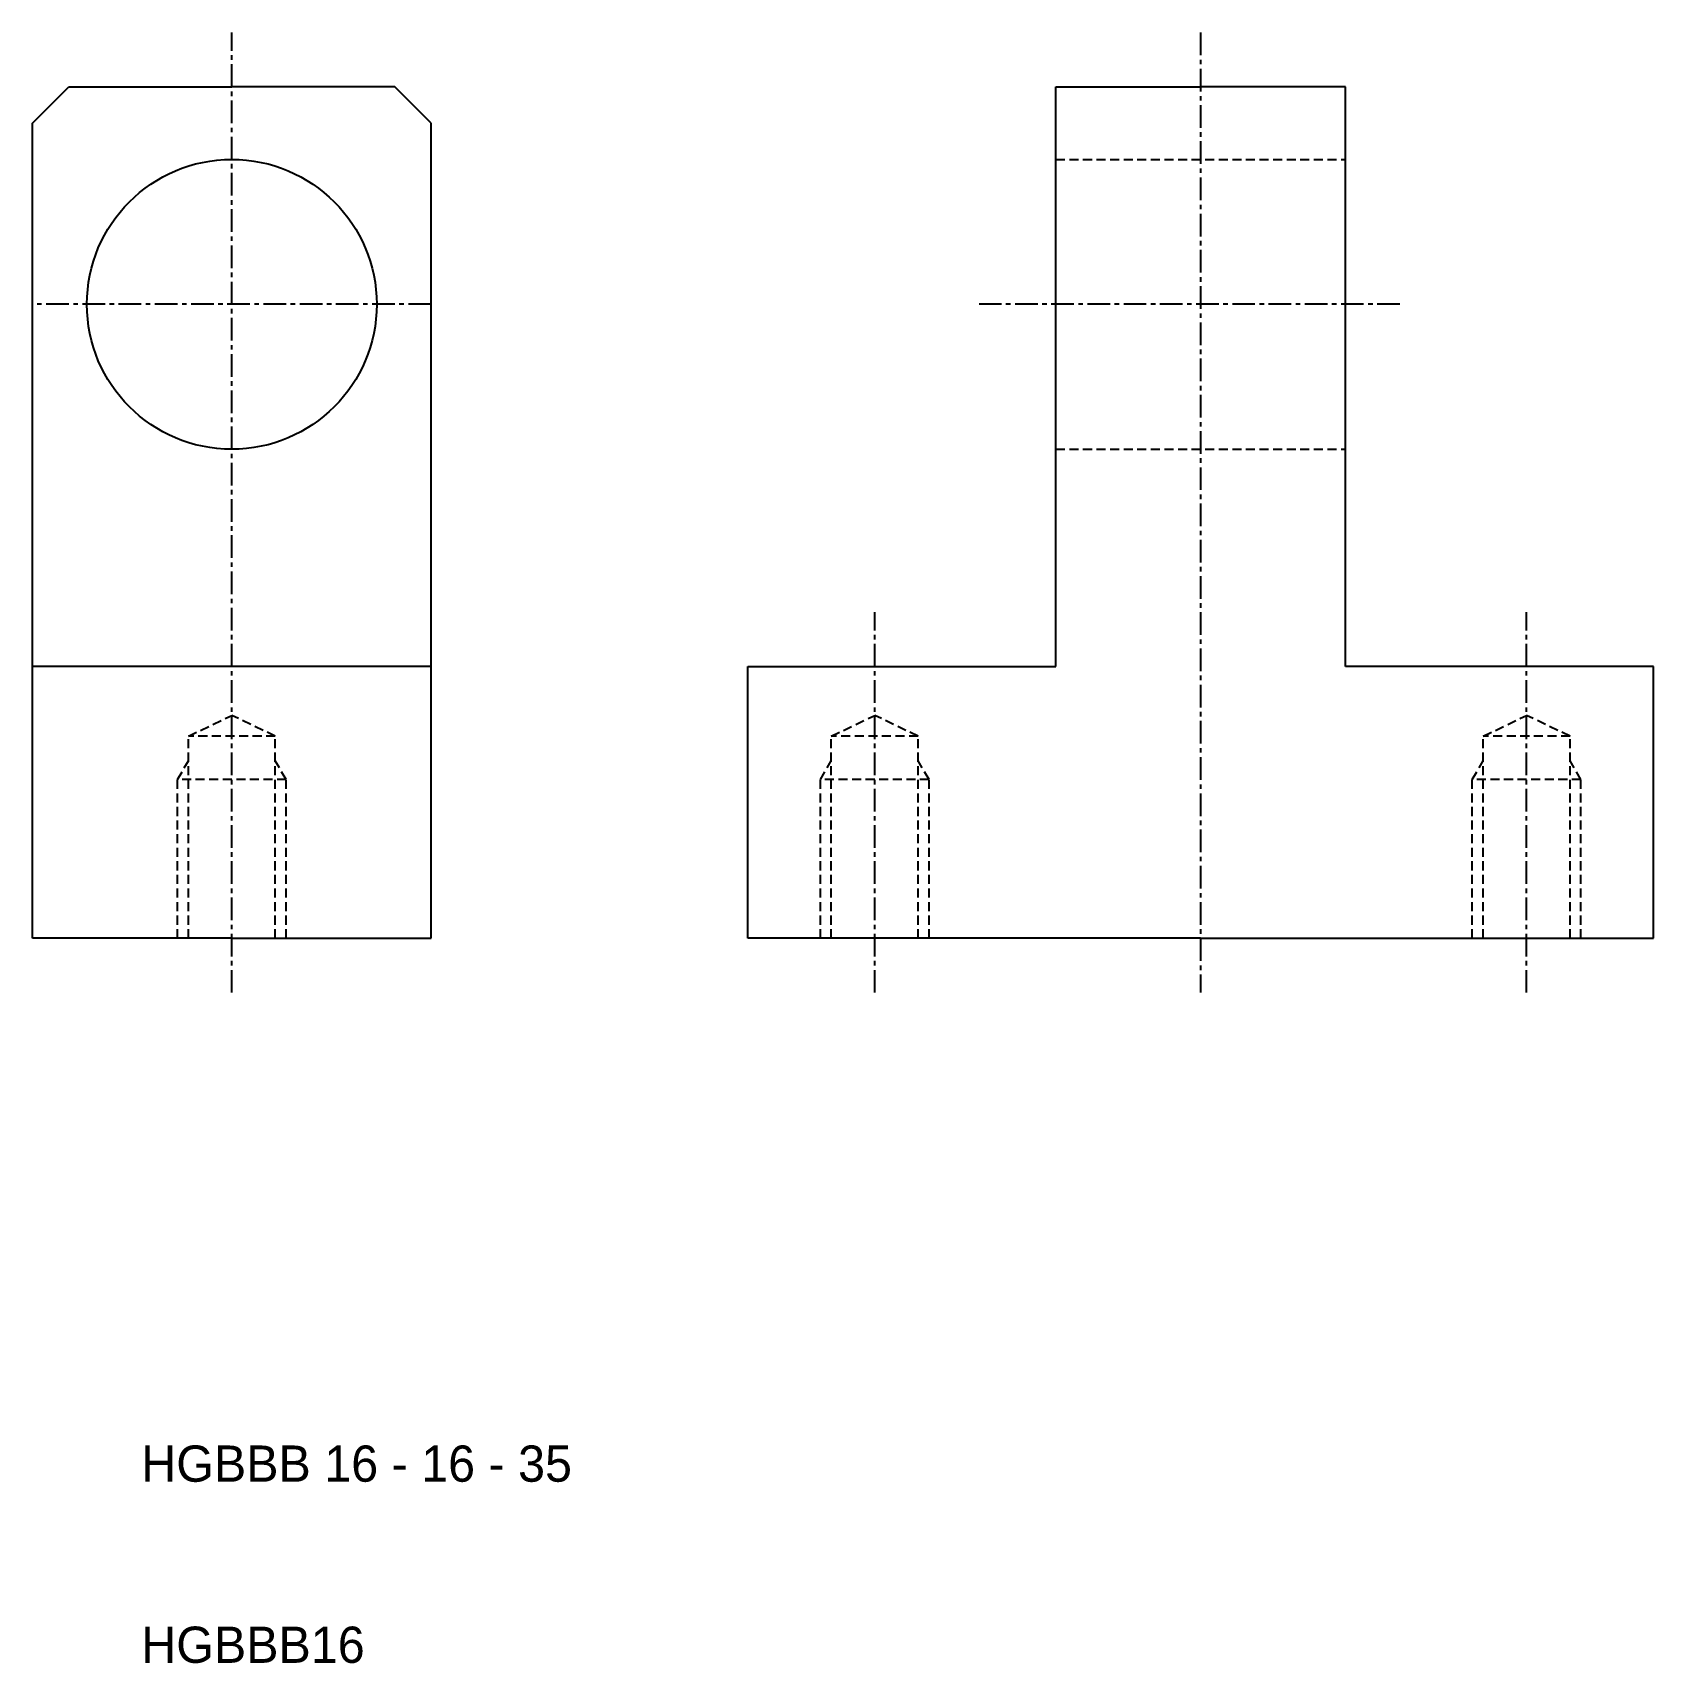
# Model space of a CAD drawing. Extents: x 170.1 to 259.6, y 365.8 to 455.8.
import ezdxf

# ---------------------------------------------------------------- set-up
doc = ezdxf.new("R2010")
doc.units = 0
doc.linetypes.add('CENTER', pattern=[2, 1.25, -0.25, 0.25, -0.25])
doc.linetypes.add('DASHED', pattern=[0.75, 0.5, -0.25])
doc.layers.get('0').update_dxf_attribs({"linetype": 'CONTINUOUS'})
doc.layers.add('CENTER', color=1, linetype='CENTER')

msp = doc.modelspace()

# ---------------------------------------------------------------- linework, layer by layer
at = {"color": 7, "linetype": 'CONTINUOUS'}
for p, q in [((170.104, 450.826), (172.104, 452.826)), ((172.104, 452.826), (181.104, 452.826)), ((190.104, 452.826), (181.104, 452.826)), ((192.104, 450.826), (190.104, 452.826)), ((226.604, 420.826), (226.604, 452.826)), ((226.604, 452.826), (234.604, 452.826)), ((242.604, 452.826), (234.604, 452.826)), ((242.604, 420.826), (242.604, 452.826)), ((170.104, 405.826), (170.104, 450.826)), ((192.104, 405.826), (192.104, 450.826)), ((192.104, 420.826), (170.104, 420.826)), ((209.604, 405.826), (209.604, 420.826)), ((209.604, 420.826), (226.604, 420.826)), ((259.604, 420.826), (242.604, 420.826)), ((259.604, 405.826), (259.604, 420.826)), ((181.104, 405.826), (170.104, 405.826)), ((181.104, 405.826), (192.104, 405.826)), ((234.604, 405.826), (209.604, 405.826)), ((234.604, 405.826), (259.604, 405.826))]:
    msp.add_line(p, q, dxfattribs=at)
at = {"color": 3, "linetype": 'DASHED'}
for p, q in [((226.604, 448.826), (242.604, 448.826)), ((226.604, 432.826), (242.604, 432.826)), ((178.704, 416.985), (181.104, 418.128)), ((183.504, 416.985), (181.104, 418.128)), ((214.204, 416.985), (216.604, 418.128)), ((219.004, 416.985), (216.604, 418.128)), ((250.204, 416.985), (252.604, 418.128)), ((255.004, 416.985), (252.604, 418.128)), ((178.704, 405.826), (178.704, 416.985)), ((183.504, 416.985), (178.704, 416.985)), ((183.504, 405.826), (183.504, 416.985)), ((214.204, 405.826), (214.204, 416.985)), ((219.004, 416.985), (214.204, 416.985)), ((219.004, 405.826), (219.004, 416.985)), ((250.204, 405.826), (250.204, 416.985)), ((255.004, 416.985), (250.204, 416.985)), ((255.004, 405.826), (255.004, 416.985)), ((178.104, 414.585), (178.704, 415.624)), ((184.104, 414.585), (183.504, 415.624)), ((213.604, 414.585), (214.204, 415.624)), ((219.604, 414.585), (219.004, 415.624)), ((249.604, 414.585), (250.204, 415.624)), ((255.604, 414.585), (255.004, 415.624)), ((178.104, 405.826), (178.104, 414.585)), ((184.104, 414.585), (178.104, 414.585)), ((184.104, 405.826), (184.104, 414.585)), ((213.604, 405.826), (213.604, 414.585)), ((219.604, 414.585), (213.604, 414.585)), ((219.604, 405.826), (219.604, 414.585)), ((249.604, 405.826), (249.604, 414.585)), ((255.604, 414.585), (249.604, 414.585)), ((255.604, 405.826), (255.604, 414.585))]:
    msp.add_line(p, q, dxfattribs=at)
at = {"color": 7, "linetype": 'CONTINUOUS'}
msp.add_circle((181.104, 440.826), 8, dxfattribs=at)
at = {"layer": 'CENTER', "color": 1, "linetype": 'CENTER'}
for p, q in [((181.104, 402.826), (181.104, 455.826)), ((234.604, 455.826), (234.604, 402.826)), ((192.104, 440.826), (170.104, 440.826)), ((245.604, 440.826), (222.38, 440.826)), ((216.604, 402.826), (216.604, 423.826)), ((252.604, 402.826), (252.604, 423.826))]:
    msp.add_line(p, q, dxfattribs=at)

# ---------------------------------------------------------------- texts
at = {"color": 7, "linetype": 'CONTINUOUS'}
for s, p in [('HGBBB 16 - 16 - 35', (176.104, 375.826)), ('HGBBB16', (176.104, 365.826))]:
    msp.add_text(s, height=2, dxfattribs=at).set_placement(p)

doc.saveas('drawing.dxf')
